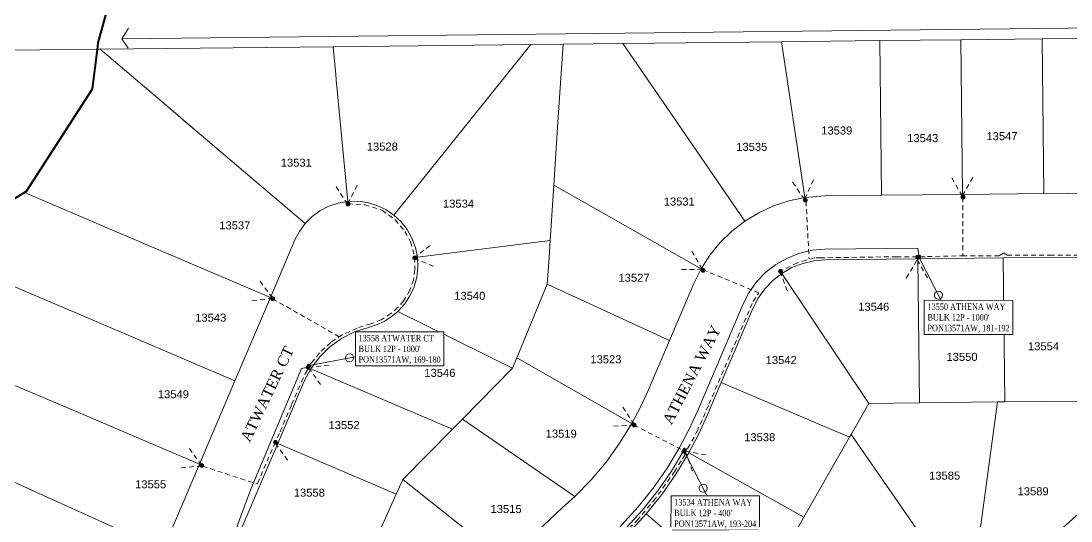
# Model space of a CAD drawing. Header units: feet. Extents: x 865220 to 2866543, y -2240498 to 973965.
# Drawn here: x 2858138 to 2859122, y 968176 to 968645 of the extents above; entities that cross this region are included whole.
import ezdxf
from ezdxf.enums import TextEntityAlignment as Align
from ezdxf.lldxf.tags import DXFTag

# ---------------------------------------------------------------- set-up
doc = ezdxf.new("R2010")
doc.units = ezdxf.units.FT
doc.header["$LTSCALE"] = 0.015
doc.header["$MEASUREMENT"] = 0
doc.linetypes.add('DASHED', pattern=[5, 3, -2])
for name, color, linetype in [('Dakota County Addresses', 7, 'Continuous'), ('Dakota County Parcels', 7, 'Continuous'), ('DROP BURIED', 7, 'DASHED'), ('F1', 112, 'F1'), ('STREET NAME', 7, 'Continuous'), ('TAIL', 1, 'MST'), ('TELEPHONE STRUCT-PROP', 6, 'Continuous'), ('TERMINALS', 7, 'Continuous')]:
    doc.layers.add(name, color=color, linetype=linetype)
doc.layers.add('RUNNING LINE (UNDERGROUND)', color=10, linetype='Continuous', lineweight=40)
doc.layers.add('WORK BOUNDARY', color=110, linetype='Continuous', lineweight=40)
doc.styles.add('Dimensions 100', font='arial.ttf')
doc.styles.add('Line', font='txt.shx', dxfattribs={"height": 3})
doc.styles.add('SIMPLEX', font='times.ttf', dxfattribs={"width": 0.8})
doc.styles.get("Standard").update_dxf_attribs({"font": 'times.ttf'})
doc.styles.add('Utilities', font='arial.ttf', dxfattribs={"height": 2.5})
tags = doc.linetypes.add('BBF', pattern='A,100,-5,["BBF",Line,S=1,R=0,X=0,Y=-1.5],-12', length=117).pattern_tags.tags
tags[6] = DXFTag(74, 10)
tags = doc.linetypes.add('F1', pattern='A,15,-5,["F1",Line,S=1.5,R=0,X=0,Y=-1.5],-12', length=32).pattern_tags.tags
tags[6] = DXFTag(74, 10)
tags = doc.linetypes.add('MST', pattern='A,5,-5,5,-5,["TAIL",Line,S=1.5,R=0,X=0,Y=-1.5],-20', length=40).pattern_tags.tags
tags[10] = DXFTag(74, 10)

# ---------------------------------------------------------------- blocks, each defined once
blk = doc.blocks.new('ACMAP_ANN_TEMPLATE_Dakota County Addresses')
at = {"layer": 'Dakota County Addresses', "style": 'Dimensions 100'}
blk.add_attdef('DakotaCountyAddress', text='', height=50, dxfattribs=at).set_placement((0, 0), align=Align.CENTER)
blk = doc.blocks.new('Proposed FlowerPot')
at = {"lineweight": 5, "ltscale": 100, "true_color": 0xffffff}
h = blk.add_hatch(color=7, dxfattribs=at)
h.dxf.hatch_style = 1
h.paths.add_polyline_path([(-0.06, 0, 0.414214), (0, -0.06, 0.414214), (0.06, 0, 0.414214), (0, 0.06, 0.414214)])
at = {"lineweight": 5, "ltscale": 100}
blk.add_circle((0, 0), 0.0604, dxfattribs=at)
at = {"layer": 'RUNNING LINE (UNDERGROUND)', "color": 6, "lineweight": 5, "const_width": 0.00907, "flags": 128}
blk.add_lwpolyline([(-0.06, 0, -0.414214), (0, 0.06, -0.414214), (0.06, 0, -0.414214), (0, -0.06, -0.414214), (-0.06, 0)], format="xyb", dxfattribs=at)
at = {"color": 18, "linetype": 'ByBlock', "lineweight": 5, "ltscale": 100, "true_color": 0x000000, "style": 'Dimensions 100'}
blk.add_text('F', height=0.0744, dxfattribs=at).set_placement((-0.029, -0.037))
blk = doc.blocks.new('NEW HH')
at = {"ltscale": 40, "true_color": 0xffffff}
h = blk.add_hatch(color=7, dxfattribs=at)
h.dxf.hatch_style = 1
h.paths.add_polyline_path([(-0.061, -0.031, 0.414214), (-0.046, -0.046), (0.046, -0.046, 0.414214), (0.061, -0.031), (0.061, 0.031, 0.414214), (0.046, 0.046), (-0.046, 0.046, 0.414214), (-0.061, 0.031)])
at = {"layer": 'RUNNING LINE (UNDERGROUND)', "color": 6, "lineweight": 0, "const_width": 0.005, "flags": 128}
blk.add_lwpolyline([(-0.061, 0.031), (-0.061, -0.031, 0.414214), (-0.046, -0.046), (0.046, -0.046, 0.414214), (0.061, -0.031), (0.061, 0.031, 0.414214), (0.046, 0.046), (-0.046, 0.046, 0.414214)], format="xyb", close=True, dxfattribs=at)
at = {"layer": 'TELEPHONE STRUCT-PROP', "color": 18, "true_color": 0x000000, "style": 'Utilities'}
blk.add_text('HH', height=0.05, dxfattribs=at).set_placement((0, 0), align=Align.MIDDLE_CENTER)
blk = doc.blocks.new('TERMINAL')
at = {"lineweight": 5, "ltscale": 0.5, "flags": 128}
blk.add_lwpolyline([(-0.07, -0.65), (-0.07, 44.75)], dxfattribs=at)
at = {"lineweight": 5, "ltscale": 0.5}
blk.add_circle((-0.07, 37.61), 3.83, dxfattribs=at)

msp = doc.modelspace()

# ---------------------------------------------------------------- linework, layer by layer
at = {"layer": 'Dakota County Parcels', "lineweight": 5, "ltscale": 100}
for p, q in [((2858944.47, 968481.76), (2858942.88, 968626.74)), ((2859020.46, 968482.6), (2859018.86, 968627.57)), ((2859096.45, 968483.43), (2859094.85, 968628.41)), ((2858205, 968581.53), (2858209.53, 968618.65)), ((2858209.53, 968618.65), (2858212.15, 968618.68)), ((2858212.15, 968618.68), (2858282.66, 968558.65)), ((2858430.35, 968621.09), (2858432.83, 968594.99)), ((2858615.61, 968623.13), (2858575.12, 968572.62)), ((2858615.61, 968623.13), (2858645.96, 968623.46)), ((2858432.83, 968594.99), (2858433.31, 968589.93)), ((2858433.31, 968589.93), (2858444.15, 968476.04)), ((2858143.08, 968485.49), (2858205, 968581.53)), ((2858575.12, 968572.62), (2858487.36, 968463.13)), ((2858282.66, 968558.65), (2858290.24, 968552.2)), ((2858290.24, 968552.2), (2858404.16, 968455.2)), ((2858637.28, 968491.25), (2858633.87, 968439.35)), ((2858063.39, 968436.84), (2858141.14, 968484.3)), ((2858141.14, 968484.3), (2858143.08, 968485.49)), ((2858141.14, 968484.3), (2858231.67, 968445.73)), ((2858891.26, 968481.17), (2858872.64, 968479.67)), ((2858944.47, 968481.76), (2858891.26, 968481.17)), ((2859020.46, 968482.6), (2858944.47, 968481.76)), ((2859096.45, 968483.43), (2859020.46, 968482.6)), ((2859119.86, 968483.69), (2859096.45, 968483.43)), ((2858231.67, 968445.73), (2858371.74, 968386.05)), ((2858394.66, 968439.83), (2858371.74, 968386.05)), ((2858633.87, 968439.35), (2858509.38, 968423.77)), ((2858067.8, 968423.16), (2858190.71, 968370.79)), ((2858979.93, 968287.16), (2858978.45, 968422.14)), ((2859059.92, 968288.04), (2859058.43, 968423.02)), ((2858775.37, 968412.84), (2858768.57, 968399.11)), ((2858932.59, 968286.63), (2858851.06, 968408.53)), ((2858631.19, 968398.51), (2858602.59, 968329.24)), ((2858631.19, 968398.51), (2858745.82, 968345.72)), ((2858768.57, 968399.11), (2858745.82, 968345.72)), ((2858371.74, 968386.05), (2858338.42, 968307.85)), ((2858190.71, 968370.79), (2858338.42, 968307.85)), ((2858598.58, 968319.52), (2858491.02, 968372.68)), ((2858745.82, 968345.72), (2858725.8, 968298.73)), ((2858602.59, 968329.24), (2858598.58, 968319.52)), ((2858710.44, 968267.76), (2858602.59, 968329.24)), ((2858094.73, 968319.3), (2858182.91, 968281.73)), ((2858598.58, 968319.52), (2858551.54, 968271.87)), ((2858542.31, 968262.52), (2858409.53, 968319.1)), ((2858338.42, 968307.85), (2858305.11, 968229.67)), ((2858914.52, 968254.94), (2858794.2, 968306.2)), ((2858182.91, 968281.73), (2858305.11, 968229.67)), ((2858915.96, 968257.46), (2858932.59, 968286.63)), ((2858932.59, 968286.63), (2858979.93, 968287.16)), ((2858979.93, 968287.16), (2859053.27, 968287.96)), ((2859053.27, 968287.96), (2859035.45, 968156.48)), ((2859053.27, 968287.96), (2859059.92, 968288.04)), ((2859059.92, 968288.04), (2859130.54, 968288.81)), ((2858551.54, 968271.87), (2858542.31, 968262.52)), ((2858657.06, 968199.42), (2858551.54, 968271.87)), ((2858542.31, 968262.52), (2858495.76, 968215.38)), ((2858871.7, 968179.81), (2858914.52, 968254.94)), ((2858914.52, 968254.94), (2858915.96, 968257.46)), ((2858915.96, 968257.46), (2858993.17, 968146.3)), ((2858489.56, 968201.62), (2858378.53, 968248.93)), ((2858159.08, 968200.37), (2858072.98, 968239.23)), ((2858871.7, 968179.81), (2858763.83, 968240.29)), ((2859184.64, 968232.56), (2859074.22, 968134.53)), ((2858305.11, 968229.67), (2858274.42, 968157.64)), ((2858495.76, 968215.38), (2858489.56, 968201.62)), ((2858495.76, 968215.38), (2858596.94, 968135.03)), ((2858489.56, 968201.62), (2858448.84, 968111.21)), ((2858271, 968149.84), (2858159.08, 968200.37)), ((2858657.06, 968199.42), (2858645.17, 968188.66)), ((2858824.64, 968097.26), (2858723.94, 968182.99)), ((2858847.63, 968137.6), (2858871.7, 968179.81))]:
    msp.add_line(p, q, dxfattribs=at)
for points in [[(2858645.96, 968623.46), (2858701.96, 968624.08), (2858850.64, 968625.72), (2858942.88, 968626.74), (2859018.86, 968627.57), (2859094.85, 968628.41), (2859190.1, 968629.46), (2859302.19, 968630.7), (2859439.71, 968632.21), (2859476.67, 968632.62), (2859582.54, 968633.78)], [(2858850.64, 968625.72), (2858856.6, 968586.16), (2858872.64, 968479.67)], [(2858209.53, 968618.65), (2858101.06, 968617.46), (2857826.14, 968614.43), (2857743.08, 968613.51), (2857657.91, 968612.58), (2857027.86, 968605.63), (2856967.28, 968604.97), (2856964.66, 968604.94), (2856961.84, 968604.91)], [(2858212.15, 968618.68), (2858430.35, 968621.09), (2858615.61, 968623.13)], [(2858645.96, 968623.46), (2858641.15, 968550.21), (2858637.28, 968491.25)], [(2858701.96, 968624.08), (2858735.05, 968575.88), (2858816.35, 968457.48)], [(2858637.28, 968491.25), (2858674.78, 968469.96), (2858775.37, 968412.84)], [(2858872.64, 968479.67), (2858857.71, 968476.55), (2858843.23, 968471.77), (2858829.39, 968465.38), (2858816.35, 968457.48)], [(2859167.15, 968480.34), (2859143.57, 968482.98), (2859119.86, 968483.69)], [(2858345.22, 968170.76), (2858378.53, 968248.93), (2858403.41, 968307.32), (2858409.53, 968319.1), (2858417.61, 968330.09), (2858427.3, 968339.68), (2858438.38, 968347.63), (2858450.57, 968353.76), (2858463.56, 968357.91), (2858471.09, 968360.21), (2858478.26, 968363.48), (2858484.94, 968367.66), (2858491.02, 968372.68), (2858497.31, 968379.63), (2858502.45, 968387.47), (2858506.3, 968396.03), (2858508.78, 968405.07), (2858509.81, 968414.4), (2858509.38, 968423.77), (2858507.53, 968432.82), (2858504.31, 968441.48), (2858499.8, 968449.54), (2858494.11, 968456.82), (2858487.36, 968463.13), (2858479.73, 968468.34), (2858471.39, 968472.31), (2858462.54, 968474.95), (2858453.39, 968476.21), (2858444.15, 968476.04)], [(2858444.15, 968476.04), (2858435.05, 968474.46), (2858426.3, 968471.5), (2858418.11, 968467.23), (2858410.67, 968461.75), (2858404.16, 968455.2)], [(2858816.35, 968457.48), (2858804.27, 968448.13), (2858793.32, 968437.49), (2858783.65, 968425.68), (2858775.37, 968412.84)], [(2858404.16, 968455.2), (2858398.83, 968447.88), (2858394.66, 968439.83)], [(2858633.87, 968439.35), (2858632.81, 968423.2), (2858631.19, 968398.51)], [(2859141.11, 968423.01), (2859120.52, 968423.7), (2859058.43, 968423.02), (2858978.45, 968422.14), (2858891.92, 968421.18), (2858881.13, 968420.28), (2858870.57, 968417.83), (2858860.48, 968413.89), (2858851.06, 968408.53), (2858842.51, 968401.87), (2858835.01, 968394.05), (2858828.72, 968385.23), (2858823.76, 968375.59), (2858794.2, 968306.2), (2858780.99, 968275.21), (2858772.88, 968257.52), (2858763.83, 968240.29), (2858751.78, 968220.34), (2858738.46, 968201.21), (2858723.94, 968182.99), (2858704.87, 968162.28), (2858684.24, 968143.13), (2858671.47, 968131.26)], [(2858725.8, 968298.73), (2858718.57, 968283.02), (2858710.44, 968267.76)], [(2858710.44, 968267.76), (2858698.99, 968249.27), (2858686.23, 968231.65), (2858672.23, 968215.01), (2858657.06, 968199.42)], [(2858645.17, 968188.66), (2858627.57, 968172.19), (2858611.46, 968154.27), (2858596.94, 968135.03)]]:
    msp.add_lwpolyline(points, dxfattribs=at)
at = {"layer": 'DROP BURIED', "lineweight": 5, "ltscale": 100}
for points in [[(2859030.02, 968498.45), (2859020.04, 968481.12), (2859010.02, 968498.43)], [(2858453.1, 968491.1), (2858443.93, 968473.32), (2858433.12, 968490.14)], [(2858880.69, 968496.18), (2858872.35, 968478), (2858860.78, 968494.31)], [(2859020.65, 968479.95), (2859020.65, 968425.34)], [(2858444.26, 968473.77), (2858460.01, 968472.77), (2858476.25, 968467.79), (2858488.56, 968458.76), (2858497.72, 968447.89), (2858503.1, 968438.2), (2858507.05, 968423.17), (2858507.05, 968412.03), (2858505.69, 968402.24), (2858502.25, 968392.73), (2858496.54, 968382.86), (2858490.91, 968376.49), (2858484.62, 968370.78), (2858475.55, 968365.07), (2858465.82, 968361.19), (2858452.91, 968357.2), (2858439.01, 968350.99), (2858428.15, 968343.81), (2858417.54, 968333.93), (2858409.78, 968324.3), (2858407.3, 968322.1), (2858406.1, 968317.57), (2858402.24, 968310.25), (2858391.34, 968284.94), (2858380.03, 968258.31), (2858376.26, 968250.22), (2858359.29, 968210.99)], [(2858873.69, 968476.15), (2858876.52, 968421.81)], [(2858524.6, 968415.34), (2858506, 968422.67), (2858521.65, 968435.12)], [(2858766.68, 968429.43), (2858776.49, 968412), (2858756.49, 968412.21)], [(2859058.88, 968427.62), (2859054.73, 968425.08), (2859021.9, 968425.08), (2858985.43, 968424.17), (2858958.7, 968424.17), (2858887.42, 968423.1), (2858882.04, 968423.1), (2858873.93, 968421.02), (2858865.56, 968418.46), (2858849.85, 968410.61)], [(2859059.21, 968427.66), (2859062.13, 968425.49), (2859102.12, 968425.49), (2859139.16, 968425.49), (2859146.34, 968424.61), (2859156.71, 968423.3)], [(2858967.66, 968404.12), (2858977.93, 968421.28), (2858987.66, 968403.81)], [(2858759.64, 968242.64), (2858762.94, 968244.58), (2858771.41, 968260.07), (2858782.7, 968285.87), (2858800.69, 968327.89), (2858824.03, 968382.17), (2858829.57, 968390.22), (2858777.92, 968411.63)], [(2858855.96, 968392.08), (2858849.28, 968410.93)], [(2858361.98, 968401.14), (2858373.91, 968385.09), (2858354.04, 968382.78)], [(2858373.72, 968384.79), (2858436.01, 968349.08)], [(2858418.73, 968304.21), (2858407.15, 968320.52), (2858427.06, 968322.39)], [(2858702.02, 968283.12), (2858712.75, 968266.24), (2858692.77, 968265.39)], [(2858712.44, 968266.3), (2858758.08, 968242.84)], [(2858295.79, 968244.34), (2858307.37, 968228.03), (2858287.46, 968226.15)], [(2858387.74, 968233.37), (2858376.16, 968249.68)], [(2858759.14, 968242.22), (2858760.04, 968238.12), (2858756.64, 968232.72), (2858750.79, 968223.13), (2858732.59, 968197.52), (2858716.39, 968178.02), (2858697.98, 968159.06), (2858670.67, 968133.75), (2858659.04, 968121.63), (2858615.77, 968154.11), (2858599.59, 968133.44)], [(2858767.35, 968223.05), (2858760.67, 968241.9), (2858780.33, 968238.26)], [(2858308, 968227.8), (2858359.29, 968210.99)]]:
    msp.add_lwpolyline(points, dxfattribs=at)
at = {"layer": 'F1', "color": 30, "linetype": 'BBF', "lineweight": 5, "ltscale": 150, "true_color": 0xf8991e, "flags": 128}
for points in [[(2858232.42, 968628.42), (2859563.23, 968643.56), (2859578.03, 968638.73)], [(2858238.23, 968619.82), (2858232.42, 968628.42), (2858238.79, 968638.42)]]:
    msp.add_lwpolyline(points, dxfattribs=at)
at = {"layer": 'TAIL', "lineweight": 5, "ltscale": 100, "flags": 128}
for points in [[(2858979.35, 968425.7), (2858978.34, 968432.14), (2858891.45, 968431.18), (2858879.57, 968430.19), (2858867.61, 968427.41), (2858856.16, 968422.94), (2858845.49, 968416.86), (2858835.79, 968409.31), (2858827.29, 968400.45), (2858820.16, 968390.44), (2858814.7, 968379.84), (2858785, 968310.12), (2858771.85, 968279.26), (2858763.9, 968261.93), (2858755.11, 968245.2), (2858743.38, 968225.79), (2858730.44, 968207.19), (2858716.34, 968189.5), (2858697.78, 968169.34), (2858677.43, 968150.45), (2858664.19, 968138.12), (2858649.74, 968122.13), (2858636.71, 968104.63), (2858625.39, 968085.97), (2858616, 968066.55), (2858610.92, 968054.47), (2858606.51, 968043.92), (2858616.18, 968030.01)], [(2858616.18, 968030.01), (2858605.46, 968028.99), (2858444.71, 968102.1), (2858336.52, 968151.66), (2858340.66, 968172.41), (2858353.39, 968206.25), (2858400.8, 968319.42), (2858407.15, 968320.52)], [(2858759.2, 968242.31), (2858747.58, 968223.06), (2858734.45, 968204.2), (2858720.14, 968186.24), (2858701.32, 968165.81), (2858680.84, 968146.79), (2858667.76, 968134.61), (2858653.61, 968118.95), (2858640.86, 968101.83), (2858629.79, 968083.59), (2858620.56, 968064.48), (2858612.02, 968044.52), (2858616.75, 968029.83)]]:
    msp.add_lwpolyline(points, dxfattribs=at)
at = {"layer": 'WORK BOUNDARY', "ltscale": 50, "flags": 128}
msp.add_lwpolyline([(2857154.41, 967270.11), (2857424.38, 967351.77), (2857507.43, 967367.6), (2857571.62, 967374.54), (2857676.23, 967372.15), (2857730.77, 967702.16), (2857627.96, 967814.56), (2857883.04, 968031.84), (2857823.72, 968138.19), (2857928.37, 968143.42), (2857960.69, 968162.09), (2858017.51, 968194.91), (2858096.09, 968257.7), (2858094.24, 968341.09), (2858063.39, 968436.84), (2858143.08, 968485.49), (2858205, 968581.53), (2858209.53, 968618.33), (2858210.08, 968624.83), (2858221.41, 968665.64)], dxfattribs=at)

# ---------------------------------------------------------------- block references
at = {"lineweight": 5, "ltscale": 100, "xscale": 30, "yscale": 30, "zscale": 30}
for p in [(2858873, 968477.15), (2859020.8, 968480.19), (2858444.35, 968473.67), (2858506.8, 968423.07), (2858777.31, 968411.42), (2858849.76, 968410.44), (2858373.66, 968384.84), (2858712.57, 968266.41), (2858376.39, 968250.24), (2858307.16, 968228.37)]:
    msp.add_blockref('Proposed FlowerPot', p, dxfattribs=at)
at = {"lineweight": 5, "ltscale": 100, "xscale": 39.99999999999999, "yscale": 39.99999999999999, "zscale": 39.99999999999999}
for p, rotation in [((2858978.84, 968423.74), 1.162164236376598), ((2858407.21, 968321.01), 241.7669324362603), ((2858759.52, 968242.2), 60.62743039153386)]:
    msp.add_blockref('NEW HH', p, dxfattribs=dict(at, rotation=rotation))
at = {"layer": 'Dakota County Addresses', "lineweight": 5, "ltscale": 100, "xscale": 0.15, "yscale": 0.15, "zscale": 0.15}
for p, values in [((2858902.47, 968538.76), {'DakotaCountyAddress': '13539'}), ((2858983.06, 968531.61), {'DakotaCountyAddress': '13543'}), ((2859057.37, 968533.44), {'DakotaCountyAddress': '13547'}), ((2858476.53, 968523.68), {'DakotaCountyAddress': '13528'}), ((2858822.8, 968523.41), {'DakotaCountyAddress': '13535'}), ((2858395.9, 968508.59), {'DakotaCountyAddress': '13531'}), ((2858547.91, 968470.15), {'DakotaCountyAddress': '13534'}), ((2858754.84, 968472.15), {'DakotaCountyAddress': '13531'}), ((2858338.3, 968449.81), {'DakotaCountyAddress': '13537'}), ((2858712.5, 968400.68), {'DakotaCountyAddress': '13527'}), ((2858558.51, 968383.77), {'DakotaCountyAddress': '13540'}), ((2858937.17, 968373.56), {'DakotaCountyAddress': '13546'}), ((2858315.72, 968363.25), {'DakotaCountyAddress': '13543'}), ((2859096.27, 968336.43), {'DakotaCountyAddress': '13554'}), ((2858686.1, 968324.2), {'DakotaCountyAddress': '13523'}), ((2858850.41, 968323.53), {'DakotaCountyAddress': '13542'}), ((2859019.89, 968326.5), {'DakotaCountyAddress': '13550'}), ((2858530.51, 968311.51), {'DakotaCountyAddress': '13546'}), ((2858280.7, 968291.46), {'DakotaCountyAddress': '13549'}), ((2858440.69, 968262.56), {'DakotaCountyAddress': '13552'}), ((2858644.22, 968254.47), {'DakotaCountyAddress': '13519'}), ((2858830.27, 968251.21), {'DakotaCountyAddress': '13538'}), ((2859003.56, 968215.16), {'DakotaCountyAddress': '13585'}), ((2858259.42, 968207.04), {'DakotaCountyAddress': '13555'}), ((2858408.15, 968199.18), {'DakotaCountyAddress': '13558'}), ((2859086.54, 968200.5), {'DakotaCountyAddress': '13589'}), ((2858592.52, 968183.87), {'DakotaCountyAddress': '13515'})]:
    msp.add_blockref('ACMAP_ANN_TEMPLATE_Dakota County Addresses', p, dxfattribs=at).add_auto_attribs(values)
at = {"layer": 'TERMINALS', "lineweight": 5, "ltscale": 100}
for p, rotation in [((2858980.57, 968421.5), 207.1058407997311), ((2858408.88, 968322.25), 280.7614545010414), ((2858760.02, 968240.59), 207.1058407997311)]:
    msp.add_blockref('TERMINAL', p, dxfattribs=dict(at, rotation=rotation))

# ---------------------------------------------------------------- texts
at = {"layer": 'STREET NAME', "lineweight": 5, "ltscale": 100, "insert": (2858738.67, 968270.55), "char_height": 10, "attachment_point": 1, "rotation": 62.65579}
msp.add_mtext('ATHENA WAY', dxfattribs=at)
at = {"layer": 'STREET NAME', "lineweight": 5, "ltscale": 100, "insert": (2858343.2, 968253.87), "char_height": 10, "width": 159.3006, "attachment_point": 1, "rotation": 64.41727}
msp.add_mtext('ATWATER CT ', dxfattribs=at)

# ---------------------------------------------------------------- next in the draw order: texts
at = {"layer": 'TERMINALS', "lineweight": 5, "ltscale": 100, "char_height": 6, "attachment_point": 1, "rotation": 359.9151, "style": 'SIMPLEX', "bg_fill": 19, "box_fill_scale": 1.5, "bg_fill_color": 256, "bg_fill_transparency": 0}
for s, insert in [("13550 ATHENA WAY\\PBULK 12P - 1000'\\PPON13571AW, 181-192", (2858987.52, 968380.36)), ("13558 ATWATER CT\\PBULK 12P - 1000'\\PPON13571AW, 169-180", (2858454.29, 968350.86)), ("13534 ATHENA WAY\\PBULK 12P - 400'\\PPON13571AW, 193-204", (2858750.12, 968196.93))]:
    msp.add_mtext(s, dxfattribs=dict(at, insert=insert))

doc.saveas('drawing.dxf')
